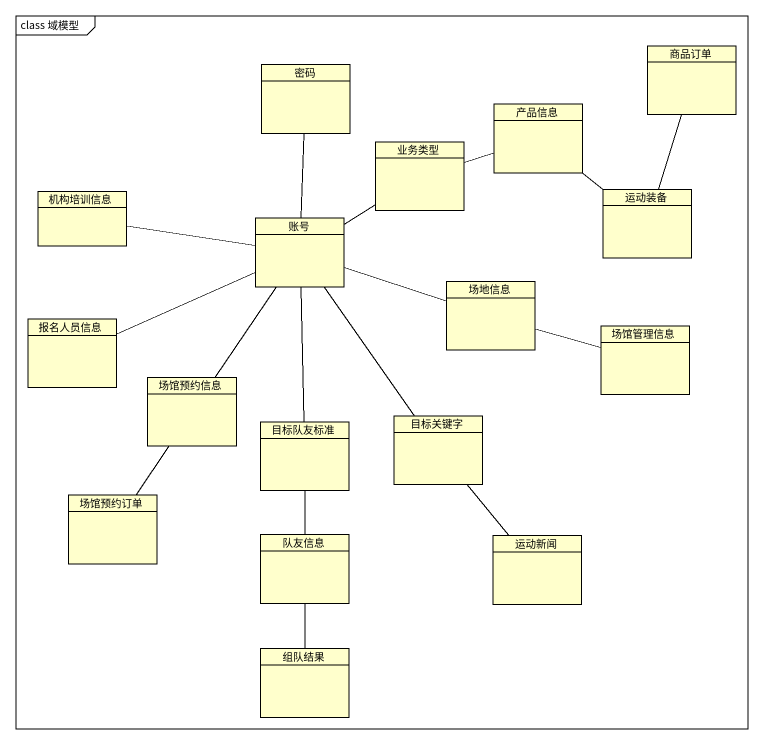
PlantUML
@startuml
mainframe class 域模型
hide circle
hide empty members
class 商品订单
class 密码
class 产品信息
class 业务类型
class 机构培训信息
class 账号
class 运动装备
class 场地信息
class 报名人员信息
class 场馆管理信息
class 场馆预约信息
class 目标队友标准
class 目标关键字
class 场馆预约订单
class 队友信息
class 运动新闻
class 组队结果
商品订单 -- 运动装备
产品信息 -- 运动装备
业务类型 -right- 产品信息
机构培训信息 -right- 账号
账号 -up- 密码
账号 -up- 业务类型
账号 -right- 场地信息
账号 -- 目标队友标准
账号 -- 目标关键字
场地信息 -right- 场馆管理信息
报名人员信息 -right- 账号
场馆预约信息 -up- 账号
场馆预约信息 -- 场馆预约订单
目标队友标准 -- 队友信息
队友信息 -- 组队结果
运动新闻 -up- 目标关键字
@enduml
